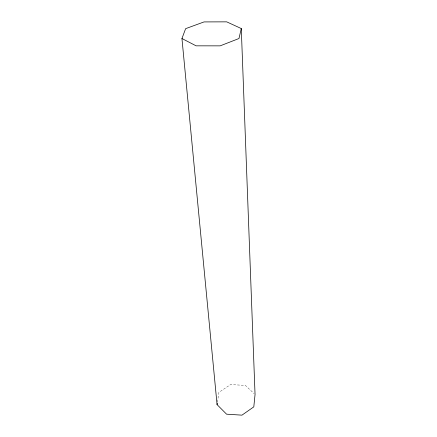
<?xml version="1.0" encoding="UTF-8"?>
<svg xmlns="http://www.w3.org/2000/svg" width="437" height="437" viewBox="0 0 437 437"><rect width="100%" height="100%" fill="white"/><g stroke="black" fill="none" stroke-linecap="round" stroke-linejoin="round"><path stroke-width="0.33" stroke-dasharray="2.19 1.64" d="M217.457 402.04L218.899 392.382L230.583 384.565L245.392 385.418L254.088 393.606"/><path stroke-width="0.66" d="M217.069 404.618L181.95 38.532L185.627 28.662L204.046 21.921L226.71 21.85L241.279 28.552L255.05 394.518L253.804 406.858L241.967 415.15L226.579 414.189L217.069 404.618L217.265 403.329M241.279 28.552L238.979 38.516L220.161 45.858L196.12 45.836L181.95 38.532"/></g></svg>
